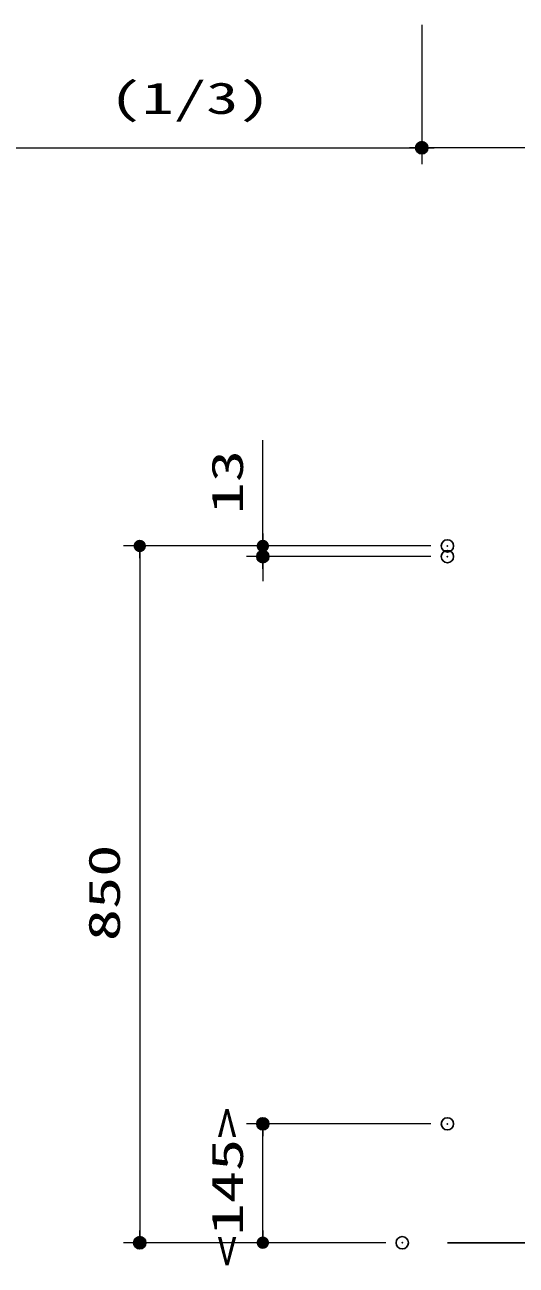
# Model space of a CAD drawing. Units: millimetres, scale not verified. Extents: x -9797 to 9797, y -4555 to 4555.
# Drawn here: x -1036 to -437, y -1888 to -375 of the extents above; entities that cross this region are included whole.
import ezdxf
from ezdxf.enums import TextEntityAlignment as Align

# ---------------------------------------------------------------- set-up
doc = ezdxf.new("R2010")
doc.units = ezdxf.units.MM
doc.header["$LTSCALE"] = 30
doc.header["$PDMODE"] = 32
doc.header["$PDSIZE"] = 15
for name, color, linetype, lineweight in [('0-0_0', 7, 'Continuous', 25), ('0-3_寸法ﾚｲﾔｰ', 30, 'Continuous', 13), ('0-4_DEFPOINTS', 7, 'Continuous', 25), ('0-6_KABE', 4, 'Continuous', 25)]:
    doc.layers.add(name, color=color, linetype=linetype, lineweight=lineweight)
doc.styles.add('ＭＳ ゴシック', font='')
doc.styles.get('ＭＳ ゴシック').set_extended_font_data('MS Gothic')

# ---------------------------------------------------------------- blocks, each defined once
blk = doc.blocks.new('_DOT')
at = {"layer": '0-0_0', "color": 30}
blk.add_line((-15, 0), (-30, 0), dxfattribs=at)
for points in [[(0, 0), (-15, 0), (-14.88, 1.88)], [(0, 0), (-14.88, -1.88), (-15, 0)], [(0, 0), (-14.88, 1.88), (-14.53, 3.73)], [(0, 0), (-14.53, -3.73), (-14.88, -1.88)], [(0, 0), (-14.53, 3.73), (-13.95, 5.52)], [(0, 0), (-13.95, -5.52), (-14.53, -3.73)], [(0, 0), (-13.95, 5.52), (-13.14, 7.23)], [(0, 0), (-13.14, -7.23), (-13.95, -5.52)], [(0, 0), (-13.14, 7.23), (-12.14, 8.82)], [(0, 0), (-12.14, -8.82), (-13.14, -7.23)], [(0, 0), (-12.14, 8.82), (-10.93, 10.27)], [(0, 0), (-10.93, -10.27), (-12.14, -8.82)], [(0, 0), (-10.93, 10.27), (-9.56, 11.56)], [(0, 0), (-9.56, -11.56), (-10.93, -10.27)], [(0, 0), (-9.56, 11.56), (-8.04, 12.66)], [(0, 0), (-8.04, -12.66), (-9.56, -11.56)], [(0, 0), (-8.04, 12.66), (-6.39, 13.57)], [(0, 0), (-6.39, -13.57), (-8.04, -12.66)], [(0, 0), (-6.39, 13.57), (-4.64, 14.27)], [(0, 0), (-4.64, -14.27), (-6.39, -13.57)], [(0, 0), (-4.64, 14.27), (-2.81, 14.73)], [(0, 0), (-2.81, -14.73), (-4.64, -14.27)], [(0, 0), (-2.81, 14.73), (-0.94, 14.97)], [(0, 0), (-0.94, -14.97), (-2.81, -14.73)], [(0, 0), (-0.94, 14.97), (0.94, 14.97)], [(0, 0), (0.94, -14.97), (-0.94, -14.97)], [(0, 0), (0.94, 14.97), (2.81, 14.73)], [(0, 0), (2.81, 14.73), (4.64, 14.27)], [(0, 0), (4.64, 14.27), (6.39, 13.57)], [(0, 0), (6.39, 13.57), (8.04, 12.66)], [(0, 0), (8.04, 12.66), (9.56, 11.56)], [(0, 0), (9.56, 11.56), (10.93, 10.27)], [(0, 0), (10.93, 10.27), (12.14, 8.82)], [(0, 0), (12.14, 8.82), (13.14, 7.23)], [(0, 0), (13.14, 7.23), (13.95, 5.52)], [(0, 0), (13.95, 5.52), (14.53, 3.73)], [(0, 0), (14.53, 3.73), (14.88, 1.88)], [(0, 0), (14.88, 1.88), (15, 0)], [(0, 0), (2.81, -14.73), (0.94, -14.97)], [(0, 0), (4.64, -14.27), (2.81, -14.73)], [(0, 0), (6.39, -13.57), (4.64, -14.27)], [(0, 0), (8.04, -12.66), (6.39, -13.57)], [(0, 0), (9.56, -11.56), (8.04, -12.66)], [(0, 0), (10.93, -10.27), (9.56, -11.56)], [(0, 0), (12.14, -8.82), (10.93, -10.27)], [(0, 0), (13.14, -7.23), (12.14, -8.82)], [(0, 0), (13.95, -5.52), (13.14, -7.23)], [(0, 0), (14.53, -3.73), (13.95, -5.52)], [(0, 0), (14.88, -1.88), (14.53, -3.73)], [(0, 0), (15, 0), (14.88, -1.88)]]:
    blk.add_solid(points, dxfattribs=at)

msp = doc.modelspace()

# ---------------------------------------------------------------- linework, layer by layer
at = {"layer": '0-3_寸法ﾚｲﾔｰ'}
for p, q in [((-552.21, -375.14), (-552.21, -545.14)), ((-552.21, -375.14), (-552.21, -545.14)), ((-1127.21, -525.14), (-567.21, -525.14)), ((22.79, -525.14), (-537.21, -525.14)), ((-745.93, -1010.93), (-745.93, -881.88)), ((-745.93, -995.93), (-745.93, -980.93)), ((-540.93, -1010.93), (-915.93, -1010.93)), ((-540.93, -1010.93), (-765.93, -1010.93)), ((-745.93, -1010.93), (-745.93, -1023.93)), ((-895.93, -1025.93), (-895.93, -1845.93)), ((-540.93, -1023.93), (-765.93, -1023.93)), ((-745.93, -1038.93), (-745.93, -1053.93)), ((-540.93, -1715.93), (-765.93, -1715.93)), ((-745.93, -1845.93), (-745.93, -1730.93)), ((-595.93, -1860.93), (-915.93, -1860.93)), ((-595.93, -1860.93), (-765.93, -1860.93))]:
    msp.add_line(p, q, dxfattribs=at)
at = {"layer": '0-4_DEFPOINTS'}
for p in [(-552.21, -525.14), (-552.21, -525.14), (-520.93, -1010.93), (-745.93, -1023.93), (-520.93, -1023.93), (-745.93, -1715.93), (-520.93, -1715.93), (-895.93, -1860.93), (-575.93, -1860.93)]:
    msp.add_point(p, dxfattribs=at)
at = {"layer": '0-6_KABE'}
msp.add_line((-520.93, -1860.93), (579.07, -1860.93), dxfattribs=at)

# ---------------------------------------------------------------- block references
at = {"layer": '0-3_寸法ﾚｲﾔｰ', "xscale": 0.5, "yscale": 0.5}
msp.add_blockref('_DOT', (-552.21, -525.14), dxfattribs=at)
for p, rotation in [((-552.21, -525.14), 180), ((-745.93, -1010.93), 270), ((-895.93, -1010.93), 90), ((-745.93, -1023.93), 90), ((-745.93, -1715.93), 90), ((-895.93, -1860.93), 270), ((-745.93, -1860.93), 270)]:
    msp.add_blockref('_DOT', p, dxfattribs=dict(at, rotation=rotation))

# ---------------------------------------------------------------- texts
at = {"layer": '0-3_寸法ﾚｲﾔｰ', "style": 'ＭＳ ゴシック', "width": 1.5}
msp.add_text('(1/3)', height=38.49, dxfattribs=at).set_placement((-932.92, -495.39), align=Align.BOTTOM_LEFT)
for s, p in [('13', (-758.53, -972.36)), ('850', (-908.53, -1493.07)), ('<145>', (-758.53, -1891.28))]:
    msp.add_text(s, height=38.49, rotation=90, dxfattribs=at).set_placement(p, align=Align.BOTTOM_LEFT)

doc.saveas('drawing.dxf')
